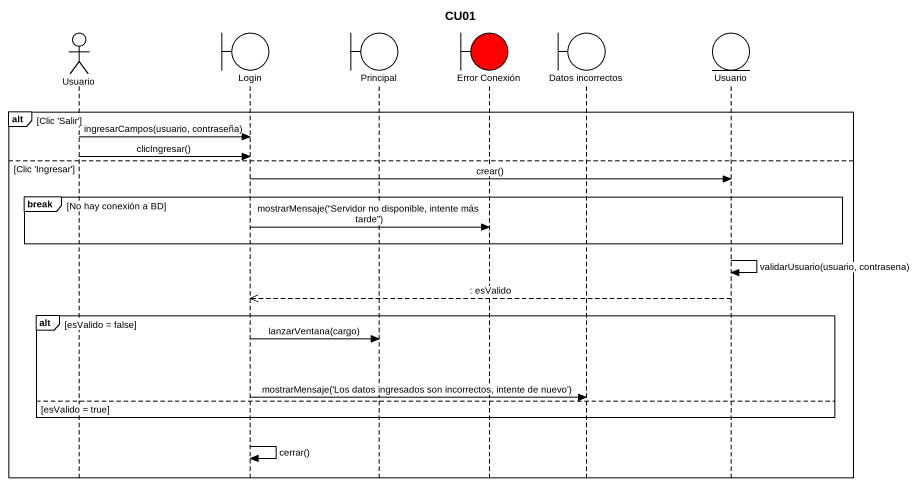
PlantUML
@startuml
title CU01
hide footbox
actor Usuario
boundary Login
boundary Principal
boundary "Error Conexión" as Error_Conexión #FF0000
boundary "Datos incorrectos" as Datos_incorrectos
entity "Usuario" as Usuario_2

alt Clic 'Salir'
  Usuario -> Login : ingresarCampos(usuario, contraseña)
  Usuario -> Login : clicIngresar()
else Clic 'Ingresar'
  Login -> Usuario_2 : crear()
  break No hay conexión a BD
    Login -> Error_Conexión : mostrarMensaje(“Servidor no disponible, intente más tarde”)
  end
  Usuario_2 -> Usuario_2 : validarUsuario(usuario, contrasena)
  Usuario_2 -->> Login : : esValido
  alt esValido = false
    Login -> Principal : lanzarVentana(cargo)
    Login -> Datos_incorrectos : mostrarMensaje('Los datos ingresados son incorrectos, intente de nuevo')
  else esValido = true
  end
  Login -> Login : cerrar()
end
@enduml
